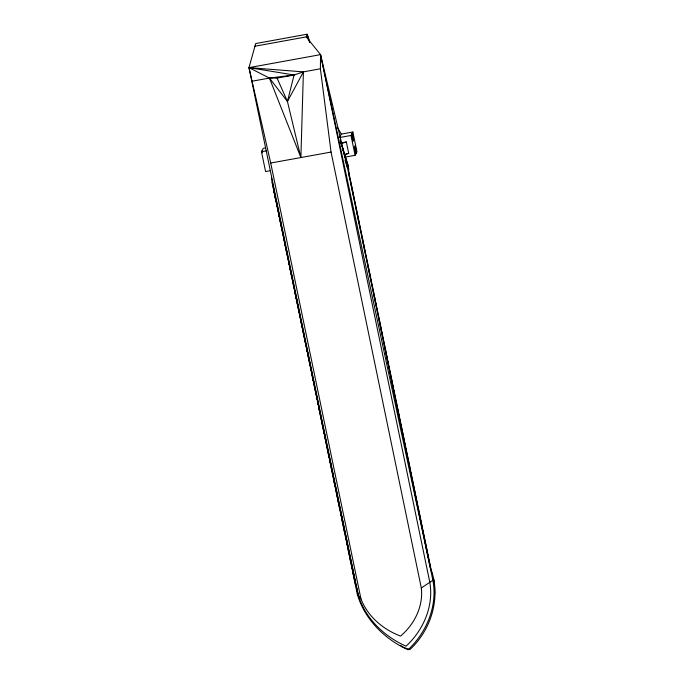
<?xml version="1.0" encoding="UTF-8"?>
<svg xmlns="http://www.w3.org/2000/svg" width="684" height="684" viewBox="0 0 684 684"><rect width="100%" height="100%" fill="white"/><g stroke="black" fill="none" stroke-linecap="round" stroke-linejoin="round"><path stroke-width="1.03" d="M320.394 68.793L320.557 54.626L306.218 36.902L307.167 34.2L255.688 43.562L248.993 67.639L358.236 595.311C365.401 618.456 384.194 636.53 406.057 646.166C423.413 630.203 433.938 605.947 429.808 582.289L320.557 54.626L248.993 67.639L270.71 163.031L360.964 598.953C367.736 616.498 383.202 629.562 400.542 636.077C414.393 624.449 423.49 606.289 421.31 587.975L331.056 152.062L320.394 68.793L303.405 71.88L294.06 74.992L277.071 78.079L269.411 78.061L252.422 81.157M300.883 157.551L303.405 71.88L248.993 67.639L269.411 78.061L287.442 101.48L300.883 157.551L269.411 78.061L294.06 74.992L287.442 101.48L277.071 78.079M434.673 594.139L434.494 584.905L433.639 578.809L432.869 580.246L421.31 587.975M287.442 101.48L303.405 71.88M269.752 170.812L265.589 171.564L261.485 151.737L263.34 148.291L265.272 147.941M275.977 199.702L276.815 205.183L277.029 204.781M277.191 205.559L278.029 211.048M278.405 211.424L279.243 216.905L278.371 211.04M280.671 222.377L280.457 222.77L279.405 217.683M280.833 223.155L281.671 228.636L280.534 221.488M283.099 234.099L282.885 234.501L282.047 229.012L283.561 236.1M283.262 234.877L284.099 240.358M341.282 134.115L339.426 137.57L350.995 135.458L352.858 132.012L341.282 134.115L337.605 127.703M286.741 251.686L286.528 252.088L285.467 247.001M286.904 252.464L287.742 257.953L287.955 257.552M288.109 258.33L288.956 263.81M289.323 264.195L290.17 269.676L288.751 261.16M344.693 157.183L355.099 155.294L356.962 151.839L352.858 132.012M291.598 275.139L291.384 275.541L290.324 270.454M291.752 275.917L293.812 285.852M292.966 281.782L293.812 287.263L294.026 286.87M350.37 180.089L351.208 185.569L351.422 185.176M294.18 287.648L295.018 293.128L295.24 292.735M351.585 185.954L352.422 191.435L352.636 191.033M352.799 191.811L353.637 197.3L353.85 196.898M296.454 298.592L296.232 298.993L295.18 293.906M296.608 299.37L297.446 304.859L297.66 304.457M354.013 197.676L354.851 203.157L355.064 202.763M297.822 305.235L298.66 310.716L298.874 310.322M355.227 203.541L356.065 209.022L356.279 208.629M299.036 311.1L299.874 316.581M356.441 209.407L357.279 214.887L357.493 214.485M357.655 215.263L358.493 220.752L358.707 220.351M301.302 322.044L301.088 322.446L300.25 316.966L301.943 324.857M358.869 221.129L359.707 226.609L359.921 226.216M302.516 327.91L302.302 328.311L301.251 323.224M302.679 328.688L303.516 334.168L303.73 333.775M360.083 226.994L360.921 232.474L361.135 232.081M303.893 334.553L304.731 340.034L304.944 339.64M361.297 232.851L362.135 238.34L362.349 237.938M305.107 340.418L305.945 345.899L302.892 329.705M362.511 238.716L363.349 244.205L363.563 243.803M363.726 244.581L364.563 250.062L364.777 249.669M307.373 351.362L307.159 351.764L306.321 346.275L306.74 348.31M307.535 352.14L308.373 357.621L308.587 357.228M364.94 250.447L365.778 255.927L365.991 255.534M308.749 358.006L309.587 363.486L309.801 363.093M366.154 256.303L366.992 261.792L367.205 261.391M309.963 363.871L310.801 369.351M367.368 262.169L368.206 267.658L368.419 267.256M368.582 268.034L369.42 273.514L369.634 273.121M312.229 374.815L312.015 375.217L311.177 369.728L312.323 374.977M369.796 273.899L370.634 279.38L370.848 278.986M313.443 380.68L313.229 381.073L312.178 375.995M313.605 381.458L314.443 386.939L314.657 386.546M371.01 279.756L371.848 285.245L372.062 284.843M372.224 285.621L373.062 291.11L373.276 290.709M316.034 393.18L316.872 398.669L317.085 398.268M373.438 291.487L374.276 296.967L374.49 296.574M317.248 399.046L318.086 404.526L318.299 404.133M374.652 297.352L375.49 302.832L375.704 302.439M318.462 404.911L319.3 410.391L318.676 405.928M375.867 303.209L376.704 308.698L376.918 308.296M319.676 410.776L320.514 416.257M377.081 309.074L377.919 314.563L378.132 314.161M320.89 416.633L321.728 422.122M378.295 314.939L379.133 320.42L379.346 320.026M322.104 422.498L322.942 427.979L320.103 412.563M379.509 320.805L380.347 326.285L380.56 325.892M380.723 326.661L381.561 332.15L381.775 331.749M324.37 433.451L324.156 433.844L323.104 428.757M324.532 434.22L325.37 439.709L325.584 439.308M381.937 332.527L382.775 338.016L382.989 337.614M325.746 440.086L326.584 445.575M383.151 338.392L383.989 343.872L384.203 343.479M384.365 344.257L385.203 349.738L385.417 349.336M385.579 350.114L386.417 355.603L386.631 355.201M329.226 456.903L329.013 457.297L327.961 452.209M329.389 457.673L330.227 463.162L330.44 462.76M386.793 355.979L387.631 361.468L387.845 361.067M330.603 463.538L331.441 469.027M388.008 361.845L388.845 367.325L389.059 366.932M331.817 469.404L332.655 474.884L332.869 474.491M389.222 367.71L390.06 373.19L390.273 372.789M333.031 475.269L333.869 480.749L334.083 480.356M390.436 373.567L391.274 379.056L391.487 378.654M391.641 379.432L392.488 384.912L392.702 384.519M335.459 486.991L336.297 492.48L336.511 492.078M392.855 385.297L393.702 390.778L393.916 390.384M336.673 492.856L337.511 498.337M394.069 391.162L394.916 396.643L395.13 396.241M337.887 498.721L338.725 504.202L336.537 491.916M395.284 397.019L396.13 402.508L396.344 402.106M396.498 402.885L397.344 408.365L397.558 407.972M340.153 509.666L339.939 510.067L338.879 504.98M340.307 510.444L341.154 515.933L341.367 515.531M397.712 408.75L398.55 414.23L398.772 413.837M341.521 516.309L342.368 521.789L342.581 521.396M398.926 414.615L399.764 420.096L399.986 419.694M342.735 522.174L343.582 527.655L343.368 525.226M400.14 420.472L400.978 425.961L401.192 425.559M401.354 426.337L402.192 431.818L402.406 431.424M345.01 533.118L344.796 533.52L343.736 528.433M345.163 533.896L346.001 539.385L346.224 538.983M402.568 432.202L403.406 437.683L403.62 437.29M346.378 539.761L347.216 545.242L347.438 544.849M403.782 438.068L404.62 443.548L404.834 443.146M347.592 545.627L348.43 551.107M404.996 443.925L405.834 449.414L406.048 449.012M406.211 449.79L407.048 455.27L407.262 454.877M349.857 556.571L349.644 556.973L348.806 551.484L351.243 562.923M407.425 455.655L408.262 461.136L408.476 460.742M351.072 562.436L350.858 562.838L349.806 557.751M351.234 563.214L352.072 568.695L352.286 568.301M408.639 461.52L409.477 467.001L409.69 466.599M409.853 467.377L410.691 472.866L410.904 472.464M353.5 574.158L353.286 574.56L352.448 569.079L353.295 573.149M353.662 574.936L354.5 580.425L354.714 580.023M411.067 473.243L411.905 478.723L412.119 478.33M412.281 479.108L413.119 484.588L413.333 484.195M413.495 484.973L414.333 490.454L414.547 490.052M414.709 490.83L415.547 496.319L415.761 495.917M415.923 496.695L416.761 502.176L416.975 501.782M417.137 502.56L417.975 508.041L418.189 507.648M418.351 508.426L419.189 513.906L419.403 513.504M419.566 514.283L420.404 519.772L420.617 519.37M420.78 520.148L421.618 525.628L421.831 525.235M421.994 526.013L422.832 531.494L423.045 531.1M423.208 531.878L424.046 537.359L424.26 536.957M424.422 537.735L425.26 543.224L425.474 542.822M425.636 543.6L426.474 549.081L426.688 548.688M426.85 549.466L427.688 554.946L427.902 554.553M428.064 555.331L428.902 560.812L429.116 560.41M429.278 561.188L430.116 566.677L430.33 566.275M340.94 143.683L346.343 141.964L348.712 153.404L344.206 154.84M254.739 46.264L306.218 36.902M261.485 151.737L266.307 150.865M340.555 143.016L346.343 141.964M270.71 163.031L331.056 152.062M345.813 153.934L348.712 153.404M248.993 67.639L294.06 74.992M400.243 645.294L403.722 647.389L409.81 649.638C431.972 629.212 441.565 595.721 430.176 567.267L320.557 54.626L347.566 168.23L432.869 580.246C437.777 605.81 426.696 632.349 408.04 649.8C384.536 639.121 364.461 619.191 357.253 593.994L271.42 177.772M357.253 593.994L360.964 598.953M342.419 148.531L348.763 168.854A9.593 1.334 79.7 0 0 349.857 179.311M345.001 160.09L347.566 168.23L348.489 166.52L340.222 140.049M341.051 143.332L348.336 166.793M354.568 581.015L355.945 585.949M271.95 181.987L358.236 595.311L357.048 589.01M352.422 132.807L353.551 140.288L352.123 133.371M356.526 152.643L355.099 145.718L356.227 153.199M351.807 133.953L352.935 141.434L351.508 134.517M355.911 153.78L354.483 146.863L355.612 154.345M350.995 135.458L355.099 155.294M348.797 172.231L431.826 573.183M273.617 188.074L275.601 199.318L274.549 194.23M276.43 201.643L278.029 209.629M284.476 240.742L285.313 246.223L284.262 241.136M285.895 247.625L287.673 255.944M290.538 270.06L291.777 275.78M291.965 276.934L292.384 278.969M294.804 290.401L295.89 295.616M296.317 297.711L297.831 305.013M298.25 307.27L298.669 309.305M298.917 310.237L299.994 315.461M307.133 349.917L310.81 367.932M312.605 376.61L314.238 384.511M315.666 391.385L314.82 387.324L315.657 392.804M315.999 392.727L318.376 404.21M323.523 429.381L326.584 444.155M328.32 452.244L331.441 467.608M332.433 472.08L335.083 486.615L334.031 481.527M340.649 511.76L343.026 523.243M343.949 528.031L344.377 530.066M345.403 534.726L347.224 543.831M351.448 564.232L351.867 566.266M353.619 574.406L355.355 582.759M261.998 150.796L262.399 152.771M274.241 193.059A9.593 1.334 79.7 0 1 273.378 187.861M273.267 186.894A9.593 1.334 79.7 0 1 273.096 184.364M326.961 445.951L327.798 451.431L326.961 445.951M309.707 42.34L307.167 34.2L309.698 42.357"/></g></svg>
